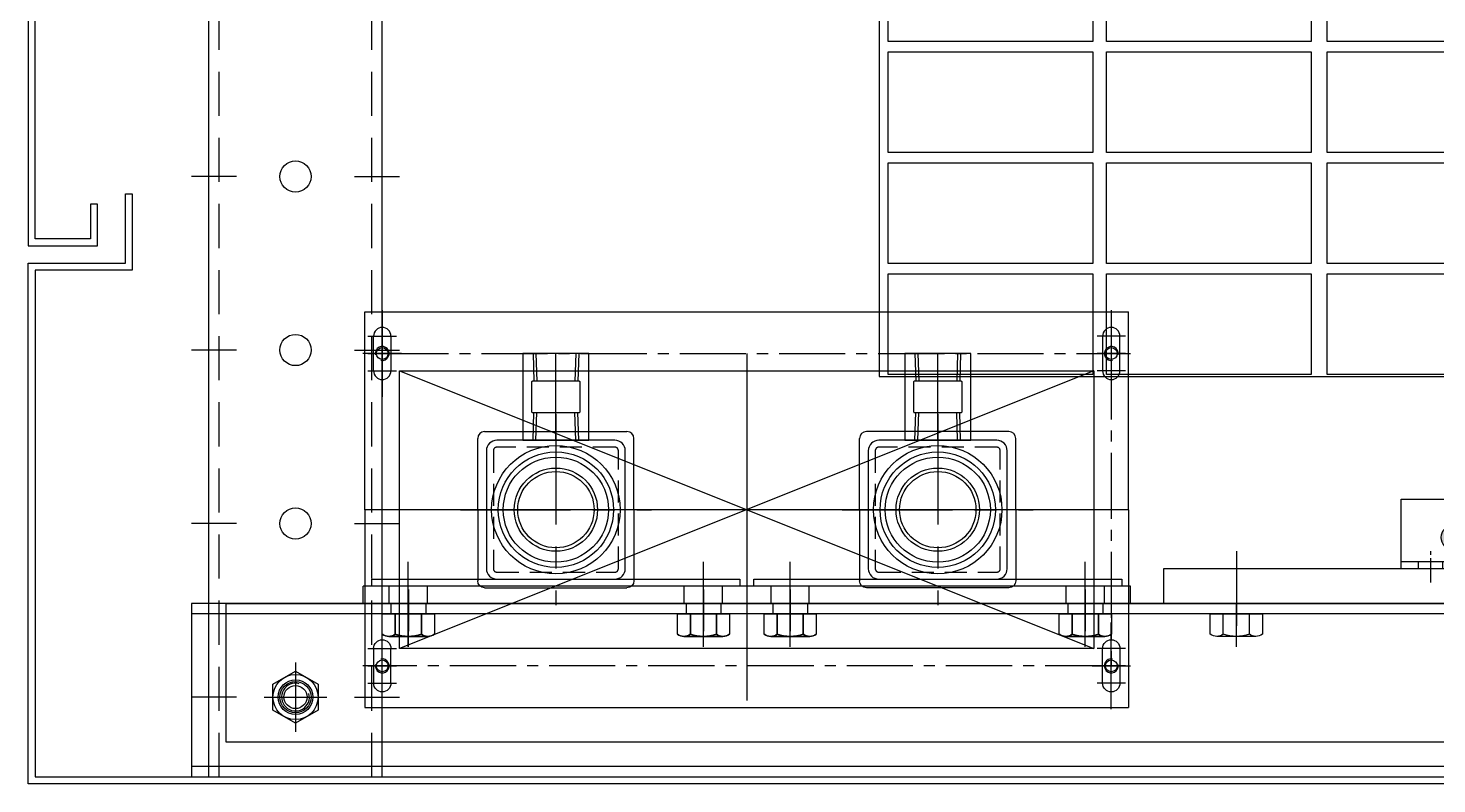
# Model space of a CAD drawing. Header units: millimetres. Extents: x 24815 to 37207, y -9299 to 5469.
# Drawn here: x 34306.1 to 34711.9, y -65.7 to 152 of the extents above; entities that cross this region are included whole.
import ezdxf

# ---------------------------------------------------------------- set-up
doc = ezdxf.new("R2010")
doc.units = ezdxf.units.MM
for name, pattern in [('CENTER', [50.8, 31.75, -6.35, 6.35, -6.35]), ('CENTER1', [10, 7, -1, 1, -1]), ('CENTER2', [28.575, 19.05, -3.175, 3.175, -3.175]), ('CENTERX2', [101.6, 63.5, -12.7, 12.7, -12.7]), ('HIDDEN', [9.525, 6.35, -3.175]), ('HIDDEN2', [4.7625, 3.175, -1.5875]), ('HIDDENX2', [19.05, 12.7, -6.35])]:
    doc.linetypes.add(name, pattern=pattern)
for name, color, linetype in [('3', 3, 'Continuous'), ('______', 7, 'Continuous'), ('BOARD_OUTLINE', 7, 'Continuous'), ('CEN', 1, 'CENTER'), ('CENTER', 1, 'CENTER'), ('HIDDEN', 2, 'HIDDEN'), ('OBS_SSTOP', 4, 'Continuous'), ('THIN', 3, 'Continuous')]:
    doc.layers.add(name, color=color, linetype=linetype)

# ---------------------------------------------------------------- blocks, each defined once
blk = doc.blocks.new('87erfasdfasdfasdfasdfsdaf')
at = {"color": 140}
for p, q in [((-12215.28, 14062.53), (-12215.28, 14958.53)), ((-12165.28, 14062.53), (-12165.28, 14958.53)), ((-12215.28, 14062.53), (-12165.28, 14062.53))]:
    blk.add_line(p, q, dxfattribs=at)
at = {"color": 2, "linetype": 'HIDDENX2'}
for p, q in [((-12212.28, 14062.53), (-12212.28, 14958.53)), ((-12168.28, 14062.53), (-12168.28, 14958.53))]:
    blk.add_line(p, q, dxfattribs=at)
at = {"color": 1}
for p, q in [((-12207.28, 14235.53), (-12220.28, 14235.53)), ((-12173.28, 14235.53), (-12160.28, 14235.53)), ((-12207.28, 14185.53), (-12220.28, 14185.53)), ((-12173.28, 14185.53), (-12160.28, 14185.53)), ((-12207.28, 14135.53), (-12220.28, 14135.53)), ((-12173.28, 14135.53), (-12160.28, 14135.53)), ((-12207.28, 14085.53), (-12220.28, 14085.53)), ((-12173.28, 14085.53), (-12160.28, 14085.53))]:
    blk.add_line(p, q, dxfattribs=at)
blk = doc.blocks.new('756erafsdfadsfadsfasdf')
at = {"color": 1, "linetype": 'CENTERX2'}
for p, q in [((20452.18, 8170.53), (20452.18, 8160.53)), ((20537.18, 8170.53), (20537.18, 8160.53)), ((20562.18, 8170.53), (20562.18, 8160.53)), ((20647.18, 8170.53), (20647.18, 8160.53)), ((20690.68, 8170.53), (20690.68, 8160.53))]:
    blk.add_line(p, q, dxfattribs=at)
at = {"color": 4}
for p, q in [((20879.68, 8164.03), (20389.68, 8164.03)), ((20879.68, 8120.03), (20389.68, 8120.03))]:
    blk.add_line(p, q, dxfattribs=at)
for p, q in [((20448.43, 8158.11), (20448.43, 8164.03)), ((20455.93, 8158.11), (20455.93, 8164.03)), ((20533.43, 8158.11), (20533.43, 8164.03)), ((20540.93, 8158.11), (20540.93, 8164.03)), ((20558.43, 8158.11), (20558.43, 8164.03)), ((20565.93, 8158.11), (20565.93, 8164.03)), ((20643.43, 8158.11), (20643.43, 8164.03)), ((20650.93, 8158.11), (20650.93, 8164.03)), ((20686.93, 8158.11), (20686.93, 8164.03)), ((20694.43, 8158.11), (20694.43, 8164.03)), ((20457.81, 8157.53), (20446.55, 8157.53)), ((20542.81, 8157.53), (20531.55, 8157.53)), ((20567.81, 8157.53), (20556.55, 8157.53)), ((20652.81, 8157.53), (20641.55, 8157.53)), ((20696.31, 8157.53), (20685.05, 8157.53))]:
    blk.add_line(p, q)
blk.add_lwpolyline([(20879.68, 8167.03), (20389.68, 8167.03), (20389.68, 8117.03), (20879.68, 8117.03)], close=True, dxfattribs=at)
for points in [[(20459.68, 8164.03), (20459.68, 8158.11, -0.309401), (20455.93, 8158.11, -0.154701), (20448.43, 8158.11, -0.309401), (20444.67, 8158.11), (20444.67, 8164.03), (20459.68, 8164.03)], [(20544.68, 8164.03), (20544.68, 8158.11, -0.309401), (20540.93, 8158.11, -0.154701), (20533.43, 8158.11, -0.309401), (20529.67, 8158.11), (20529.67, 8164.03), (20544.68, 8164.03)], [(20569.68, 8164.03), (20569.68, 8158.11, -0.309401), (20565.93, 8158.11, -0.154701), (20558.43, 8158.11, -0.309401), (20554.67, 8158.11), (20554.67, 8164.03), (20569.68, 8164.03)], [(20654.68, 8164.03), (20654.68, 8158.11, -0.309401), (20650.93, 8158.11, -0.154701), (20643.43, 8158.11, -0.309401), (20639.67, 8158.11), (20639.67, 8164.03), (20654.68, 8164.03)], [(20698.18, 8164.03), (20698.18, 8158.11, -0.309401), (20694.43, 8158.11, -0.154701), (20686.93, 8158.11, -0.309401), (20683.17, 8158.11), (20683.17, 8164.03), (20698.18, 8164.03)]]:
    blk.add_lwpolyline(points, format="xyb")
at = {"layer": 'CENTER'}
for p, q in [((20452.18, 8154.53), (20452.18, 8167.03)), ((20537.18, 8154.53), (20537.18, 8167.03)), ((20562.18, 8154.53), (20562.18, 8167.03)), ((20647.18, 8154.53), (20647.18, 8167.03)), ((20690.68, 8154.53), (20690.68, 8167.03))]:
    blk.add_line(p, q, dxfattribs=at)
blk = doc.blocks.new('A$C517E5183')
at = {"color": 3}
blk.add_lwpolyline([(-650, 150), (-622, 150), (-622, 170), (-620, 170), (-620, 148), (-648, 148), (-648, 2), (-2, 2), (-2, 48), (-33, 48), (-33, 82.5), (-12, 82.5), (-12, 80.5), (-31, 80.5), (-31, 50), (0, 50), (0, 0), (-650, 0)], close=True, dxfattribs=at)
at = {"color": 140}
for centre in [(-573, 175), (-573, 125), (-573, 75), (-573, 25)]:
    blk.add_circle(centre, 4.5, dxfattribs=at)
at = {"layer": '3'}
blk.add_lwpolyline([(-630, 835), (-630, 847), (-650, 847), (-650, 155), (-630, 155), (-630, 167), (-632, 167), (-632, 157), (-648, 157), (-648, 845), (-632, 845), (-632, 835), (-630, 835)], dxfattribs=at)
blk.add_blockref('87erfasdfasdfasdfasdfsdaf', (11617.28, -14060.53))
at = {"layer": '______'}
blk.add_blockref('756erafsdfadsfadsfasdf', (-20992.68, -8115.03), dxfattribs=at)
blk = doc.blocks.new('A$C5DF4273A')
at = {"ltscale": 10}
for p, q in [((105, 0), (105, -100)), ((205, -5), (5, -85)), ((5, -5), (205, -85)), ((205, -45), (5, -45))]:
    blk.add_line(p, q, dxfattribs=at)
at = {"color": 1, "linetype": 'CENTER2'}
blk.add_lwpolyline([(0, 0), (210, 0), (210, -90), (0, -90)], close=True, dxfattribs=at)
at = {"color": 3}
blk.add_lwpolyline([(5, -5), (205, -5), (205, -85), (5, -85)], close=True, dxfattribs=at)
for centre in [(0, 0), (210, 0), (0, -90), (210, -90)]:
    blk.add_circle(centre, 1.7, dxfattribs=at)
for centre, start, end in [((0, 0), 258.9757, 189.7932), ((210, 0), 350.2068, 281.0243), ((0, -90), 170.2068, 101.0243), ((210, -90), 78.9757, 9.7932)]:
    blk.add_arc(centre, 2, start, end)
at = {"layer": 'CENTER', "ltscale": 3}
for p, q in [((0, 5.55), (0, -5.55)), ((210, 5.55), (210, -5.55)), ((5.55, 0), (-5.55, 0)), ((204.45, 0), (215.55, 0)), ((0, -95.55), (0, -84.45)), ((210, -95.55), (210, -84.45)), ((5.55, -90), (-5.55, -90)), ((204.45, -90), (215.55, -90))]:
    blk.add_line(p, q, dxfattribs=at)
blk = doc.blocks.new('A$C07D345E8')
at = {"layer": '______', "ltscale": 10}
blk.add_blockref('A$C5DF4273A', (101.98, 117), dxfattribs=at)
blk = doc.blocks.new('A$C0AF00223')
at = {"color": 32}
for p, q in [((0, 0), (0, -10)), ((210, 0), (0, 0)), ((210, 0), (210, -10)), ((210, -10), (0, -10))]:
    blk.add_line(p, q, dxfattribs=at)
at = {"layer": 'CEN', "ltscale": 10}
for p, q in [((105, 15), (105, -25)), ((21, 5), (21, -15)), ((189, 5), (189, -15))]:
    blk.add_line(p, q, dxfattribs=at)
blk = doc.blocks.new('rcw345trcw45t')
for p, q in [((53002.75, -14361.01), (52983.75, -14361.01)), ((52983.75, -14361.01), (52983.75, -14386.01)), ((52987.52, -14361.01), (52987.77, -14369.01)), ((52998.97, -14361.01), (52998.72, -14369.01)), ((53002.75, -14386.01), (53002.75, -14361.01)), ((52987.52, -14386.01), (52987.77, -14378.01)), ((52998.97, -14386.01), (52998.72, -14378.01)), ((52983.75, -14386.01), (53002.75, -14386.01))]:
    blk.add_line(p, q)
blk.add_lwpolyline([(52986.25, -14377.76, 0.414214), (52986.5, -14378.01), (53000, -14378.01, 0.414214), (53000.25, -14377.76), (53000.25, -14369.26, 0.414214), (53000, -14369.01), (52986.5, -14369.01, 0.414214), (52986.25, -14369.26)], format="xyb", close=True)
at = {"layer": 'CENTER'}
blk.add_lwpolyline([(52993.25, -14386.01), (52993.25, -14378.01), (52993.25, -14369.01), (52993.25, -14361.01)], dxfattribs=at)
at = {"layer": 'THIN'}
for p, q in [((52986.67, -14361.01), (52986.92, -14369.01)), ((52999.83, -14361.01), (52999.58, -14369.01)), ((52986.67, -14386.01), (52986.92, -14378.01)), ((52999.83, -14386.01), (52999.58, -14378.01))]:
    blk.add_line(p, q, dxfattribs=at)
blk = doc.blocks.new('A$C26335A86')
at = {"color": 1, "linetype": 'CENTER1'}
for p, q in [((-42.5, -7), (-42.5, 5)), ((42.5, -7), (42.5, 5))]:
    blk.add_line(p, q, dxfattribs=at)
for p, q in [((-53, 0), (53, 0)), ((-53, -2), (-53, 0)), ((53, 0), (53, -2)), ((53, -2), (-53, -2))]:
    blk.add_line(p, q)
blk = doc.blocks.new('A$C00944231')
blk.add_lwpolyline([(-25.5, 42), (-59.5, 42, 0.414214), (-62.5, 39), (-62.5, 5, 0.414214), (-59.5, 2), (-25.5, 2, 0.414214), (-22.5, 5), (-22.5, 39, 0.414214)], format="xyb", close=True)
at = {"color": 2, "linetype": 'HIDDEN2', "ltscale": 2}
blk.add_lwpolyline([(-25.5, 40), (-59.5, 40, 0.414214), (-60.5, 39), (-60.5, 5, 0.414214), (-59.5, 4), (-25.5, 4, 0.414214), (-24.5, 5), (-24.5, 39, 0.414214)], format="xyb", close=True, dxfattribs=at)
for radius in [18.5, 16.62, 12, 11]:
    blk.add_circle((-42.5, 22), radius)
at = {"layer": 'CENTER'}
for p, q in [((-42.5, 49.5), (-42.5, -5.5)), ((-70, 22), (-15, 22))]:
    blk.add_line(p, q, dxfattribs=at)
at = {"layer": 'THIN'}
blk.add_circle((-42.5, 22), 15.15, dxfattribs=at)
for name, p in [('rcw345trcw45t', (-53035.75, 14428.01)), ('A$C26335A86', (-42.5, 2))]:
    blk.add_blockref(name, p)
blk = doc.blocks.new('A$C1E5D5FD9')
at = {"color": 1}
for p, q in [((-195, -5, 0), (-195, 10, 0)), ((-110, -5, 0), (-110, 10, 0)), ((-85, -5, 0), (-85, 10, 0)), ((0, -5, 0), (0, 10, 0))]:
    blk.add_line(p, q, dxfattribs=at)
at = {"color": 32}
for p, q in [((13, 5, 0), (-208, 5, 0)), ((-208, 0, 0), (-208, 5, 0)), ((13, 0, 0), (13, 5, 0)), ((13, 0, 0), (-208, 0, 0))]:
    blk.add_line(p, q, dxfattribs=at)
at = {"color": 2, "linetype": 'HIDDEN'}
for p, q in [((-200.5, 0, 0), (-200.5, 5, 0)), ((-189.5, 0, 0), (-189.5, 5, 0)), ((-115.5, 0, 0), (-115.5, 5, 0)), ((-104.5, 0, 0), (-104.5, 5, 0)), ((-90.5, 0, 0), (-90.5, 5, 0)), ((-79.5, 0, 0), (-79.5, 5, 0)), ((-5.5, 0, 0), (-5.5, 5, 0)), ((5.5, 0, 0), (5.5, 5, 0))]:
    blk.add_line(p, q, dxfattribs=at)
blk = doc.blocks.new('A$C20F00147')
for name, p in [('A$C00944231', (-110, 5)), ('A$C00944231', (0, 5)), ('A$C1E5D5FD9', (0, 0, 0))]:
    blk.add_blockref(name, p)
blk = doc.blocks.new('A$C19447B5D')
at = {"color": 4}
for p, q in [((-215, 12, -0.03), (5, 12, -0.03)), ((-215, -45, -0.03), (-215, 12, -0.03)), ((5, -45, -0.03), (5, 12, -0.03)), ((-212.5, -5, -0.03), (-212.5, 5, -0.03)), ((-207.5, 5, -0.03), (-207.5, -5, -0.03)), ((-2.5, 5, -0.03), (-2.5, -5, -0.03)), ((2.5, -5, -0.03), (2.5, 5, -0.03)), ((-180.5, -22.5), (-139.5, -22.5)), ((-29.5, -22.5), (-70.5, -22.5)), ((-182.5, -45), (-182.5, -24.5)), ((-137.5, -45), (-137.5, -24.5)), ((-72.5, -45), (-72.5, -24.5)), ((-27.5, -45), (-27.5, -24.5)), ((-182.5, -45), (-215, -45)), ((-72.5, -45), (-137.5, -45)), ((5, -45), (-27.5, -45))]:
    blk.add_line(p, q, dxfattribs=at)
for centre, radius, start, end in [((-210, 5, -0.03), 2.5, 0, 180), ((0, 5, -0.03), 2.5, 0, 180), ((-210, -5, -0.03), 2.5, 180, 0), ((0, -5, -0.03), 2.5, 180, 0), ((-180.5, -24.5), 2, 90, 180), ((-139.5, -24.5), 2, 0, 90), ((-70.5, -24.5), 2, 90, 180), ((-29.5, -24.5), 2, 0, 90)]:
    blk.add_arc(centre, radius, start, end, dxfattribs=at)
at = {"layer": 'CENTER', "linetype": 'CENTER', "ltscale": 3}
for p, q in [((-210, 12.5, -0.03), (-210, -12.5, -0.03)), ((0, 12.5, -0.03), (0, -12.5, -0.03)), ((-214.1, 5, -0.03), (-205.9, 5, -0.03)), ((4.1, 5, -0.03), (-4.1, 5, -0.03)), ((-214.1, 0, -0.03), (-205.9, 0, -0.03)), ((4.1, 0, -0.03), (-4.1, 0, -0.03)), ((-214.1, -5, -0.03), (-205.9, -5, -0.03)), ((4.1, -5, -0.03), (-4.1, -5, -0.03))]:
    blk.add_line(p, q, dxfattribs=at)
blk = doc.blocks.new('A$C0A587926')
at = {"layer": 'BOARD_OUTLINE'}
for p, q in [((-219.98, -49.59), (-219.98, -242.58)), ((-219.98, -242.58), (33, -242.58))]:
    blk.add_line(p, q, dxfattribs=at)
at = {"layer": 'OBS_SSTOP'}
for p, q in [((-217.43, -146.09), (-217.43, -117.09)), ((-158.43, -117.09), (-158.43, -146.09)), ((-154.54, -146.09), (-154.54, -117.09)), ((-95.54, -117.09), (-95.54, -146.09)), ((-90.94, -146.09), (-90.94, -117.09)), ((-158.43, -146.09), (-217.43, -146.09)), ((-217.43, -178.08), (-217.43, -149.09)), ((-217.43, -149.09), (-158.43, -149.09)), ((-158.43, -149.09), (-158.43, -178.08)), ((-95.54, -146.09), (-154.54, -146.09)), ((-154.54, -149.09), (-95.54, -149.09)), ((-154.54, -178.08), (-154.54, -149.09)), ((-95.54, -149.09), (-95.54, -178.08)), ((-31.94, -146.09), (-90.94, -146.09)), ((-90.94, -178.08), (-90.94, -149.09)), ((-90.94, -149.09), (-31.94, -149.09)), ((-158.43, -178.08), (-217.43, -178.08)), ((-95.54, -178.08), (-154.54, -178.08)), ((-31.94, -178.08), (-90.94, -178.08)), ((-217.43, -210.08), (-217.43, -181.08)), ((-217.43, -181.08), (-158.43, -181.08)), ((-158.43, -181.08), (-158.43, -210.08)), ((-154.54, -181.08), (-95.54, -181.08)), ((-154.54, -210.08), (-154.54, -181.08)), ((-95.54, -181.08), (-95.54, -210.08)), ((-90.94, -210.08), (-90.94, -181.08)), ((-90.94, -181.08), (-31.94, -181.08)), ((-158.43, -210.08), (-217.43, -210.08)), ((-95.54, -210.08), (-154.54, -210.08)), ((-31.94, -210.08), (-90.94, -210.08)), ((-217.43, -242.08), (-217.43, -213.08)), ((-217.43, -213.08), (-158.43, -213.08)), ((-158.43, -213.08), (-158.43, -242.08)), ((-154.54, -213.08), (-95.54, -213.08)), ((-154.54, -242.08), (-154.54, -213.08)), ((-95.54, -213.08), (-95.54, -242.08)), ((-90.94, -242.08), (-90.94, -213.08)), ((-90.94, -213.08), (-31.94, -213.08)), ((-158.43, -242.08), (-217.43, -242.08)), ((-95.54, -242.08), (-154.54, -242.08)), ((-31.94, -242.08), (-90.94, -242.08))]:
    blk.add_line(p, q, dxfattribs=at)
blk = doc.blocks.new('A$C2A0E6E33')
blk.add_blockref('A$C0A587926', (285.1, -46.5))
blk = doc.blocks.new('A$C55C54E2F')
blk.add_blockref('A$C2A0E6E33', (-367, -443.5))
blk = doc.blocks.new('A$C1C666D91')
h = blk.add_hatch(color=251)
h.dxf.hatch_style = 1
h.paths.add_polyline_path([(-81.5, 9, 1), (-88.5, 9, 1)])
h = blk.add_hatch(color=251)
h.dxf.hatch_style = 1
h.paths.add_polyline_path([(-18.5, 9, 1), (-11.5, 9, 1)])
at = {"color": 6}
for p, q in [((-16.71, 113), (-16.71, 153)), ((-16.71, 153), (-13.71, 153)), ((-13.71, 153), (-13.71, 113)), ((-4.71, 113), (-4.71, 133)), ((-4.71, 133), (20.29, 133)), ((-1.71, 130), (-1.71, 113)), ((-1.71, 130), (20.29, 130)), ((20.29, 130), (20.29, 133))]:
    blk.add_line(p, q, dxfattribs=at)
at = {"color": 2, "linetype": 'HIDDENX2'}
for p, q in [((-16.71, 147), (-13.71, 147)), ((-16.71, 139), (-13.71, 139)), ((6.29, 130), (6.29, 133)), ((14.29, 130), (14.29, 133)), ((-95, 0), (-95, 2)), ((-88, 0), (-88, 2)), ((-12, 0), (-12, 2)), ((-5, 0), (-5, 2))]:
    blk.add_line(p, q, dxfattribs=at)
at = {"color": 1, "linetype": 'CENTER1'}
for p, q in [((-20.21, 143), (-10.21, 143)), ((10.29, 126.5), (10.29, 136.5)), ((-91.5, -4), (-91.5, 6)), ((-8.5, -4), (-8.5, 6))]:
    blk.add_line(p, q, dxfattribs=at)
at = {"color": 251}
for p, q in [((-44, 133.5), (-56, 133.5)), ((-44, 114.5), (-56, 114.5)), ((-80, 113), (-80, 23)), ((-61, 109.5), (-61, 26.5)), ((-80, 68), (-61, 68)), ((-44, 21.5), (-56, 21.5))]:
    blk.add_line(p, q, dxfattribs=at)
at = {"color": 1}
for p, q in [((-54, 113), (0, 113)), ((-54, 23), (-54, 113)), ((0, 23), (0, 113)), ((-54, 23), (0, 23))]:
    blk.add_line(p, q, dxfattribs=at)
at = {"color": 4}
blk.add_line((0, 2), (-100, 2), dxfattribs=at)
blk.add_lwpolyline([(-100, 0), (-100, 20), (0, 20), (0, 0)], close=True, dxfattribs=at)
at = {"color": 251}
for centre in [(-85, 9), (-15, 9)]:
    blk.add_circle(centre, 3.5, dxfattribs=at)
for centre, radius, start, end in [((-55.8, 108.97), 24.53, 90.4598, 170.5459), ((-44.2, 108.97), 24.53, 9.4541, 89.5402), ((-56, 109.5), 5, 90, 180), ((-44, 109.5), 5, 44.427, 90), ((-56, 26.5), 5, 180, 270), ((-55.8, 27.03), 24.53, 189.4541, 196.6519), ((-44, 26.5), 5, 270, 315.573), ((-44.2, 27.03), 24.53, 343.3481, 350.5459)]:
    blk.add_arc(centre, radius, start, end, dxfattribs=at)
blk = doc.blocks.new('A$C52983179')
at = {"color": 4}
for p, q in [((-387.07, -17.12), (-387.07, 22.88)), ((-387.07, 22.88), (102.93, 22.88)), ((102.93, 19.88), (-387.07, 19.88)), ((102.93, -17.12), (-387.07, -17.12))]:
    blk.add_line(p, q, dxfattribs=at)
for p, q in [((-342.08, 19.88), (-327.07, 19.88)), ((-342.08, 13.96), (-342.08, 19.88)), ((-338.33, 19.88), (-338.33, 13.96)), ((-330.82, 19.88), (-330.82, 13.96)), ((-327.07, 19.88), (-327.07, 13.96)), ((-257.08, 19.88), (-242.07, 19.88)), ((-257.08, 13.96), (-257.08, 19.88)), ((-253.33, 19.88), (-253.33, 13.96)), ((-245.82, 19.88), (-245.82, 13.96)), ((-242.07, 19.88), (-242.07, 13.96)), ((-232.08, 19.88), (-217.07, 19.88)), ((-232.08, 13.96), (-232.08, 19.88)), ((-228.33, 19.88), (-228.33, 13.96)), ((-220.82, 19.88), (-220.82, 13.96)), ((-217.07, 19.88), (-217.07, 13.96)), ((-147.08, 19.88), (-132.07, 19.88)), ((-147.08, 13.96), (-147.08, 19.88)), ((-143.33, 19.88), (-143.33, 13.96)), ((-135.82, 19.88), (-135.82, 13.96)), ((-132.07, 19.88), (-132.07, 13.96)), ((-340.2, 13.38), (-328.94, 13.38)), ((-255.2, 13.38), (-243.94, 13.38)), ((-230.2, 13.38), (-218.94, 13.38)), ((-145.2, 13.38), (-133.94, 13.38))]:
    blk.add_line(p, q)
blk.add_lwpolyline([(-360.57, -0.37), (-360.57, -7.87), (-367.07, -11.63), (-373.57, -7.87), (-373.57, -0.37), (-367.07, 3.38), (-360.57, -0.37)])
for radius in [6.5, 3.32]:
    blk.add_circle((-367.07, -4.12), radius)
blk.add_circle((-367.07, -4.12), 5, dxfattribs=at)
for centre, radius, start, end in [((-340.2, 16.7), 3.32, 235.6158, 304.3842), ((-334.57, 25.8), 12.42, 252.412, 287.588), ((-328.94, 16.7), 3.32, 235.6158, 304.3842), ((-255.2, 16.7), 3.32, 235.6158, 304.3842), ((-249.57, 25.8), 12.42, 252.412, 287.588), ((-243.94, 16.7), 3.32, 235.6158, 304.3842), ((-230.2, 16.7), 3.32, 235.6158, 304.3842), ((-224.57, 25.8), 12.42, 252.412, 287.588), ((-218.94, 16.7), 3.32, 235.6158, 304.3842), ((-145.2, 16.7), 3.32, 235.6158, 304.3842), ((-139.57, 25.8), 12.42, 252.412, 287.588), ((-133.94, 16.7), 3.32, 235.6158, 304.3842)]:
    blk.add_arc(centre, radius, start, end)
at = {"layer": 'CENTER', "ltscale": 3}
for p, q in [((-334.57, 26.88), (-334.57, 14.88)), ((-249.57, 26.88), (-249.57, 14.88)), ((-224.57, 26.88), (-224.57, 14.88)), ((-139.57, 26.88), (-139.57, 14.88))]:
    blk.add_line(p, q, dxfattribs=at)
at = {"layer": 'CENTER'}
for p, q in [((-334.57, 10.38), (-334.57, 22.88)), ((-249.57, 10.38), (-249.57, 22.88)), ((-224.57, 10.38), (-224.57, 22.88)), ((-139.57, 10.38), (-139.57, 22.88)), ((-367.07, 5.88), (-367.07, -14.13)), ((-376.07, -4.12), (-358.07, -4.12))]:
    blk.add_line(p, q, dxfattribs=at)
at = {"layer": 'HIDDEN', "color": 2, "linetype": 'HIDDENX2'}
for p, q in [((-339.57, 22.88), (-339.57, 19.88)), ((-329.57, 22.88), (-329.57, 19.88)), ((-254.57, 22.88), (-254.57, 19.88)), ((-244.57, 22.88), (-244.57, 19.88)), ((-229.57, 22.88), (-229.57, 19.88)), ((-219.57, 22.88), (-219.57, 19.88)), ((-144.57, 22.88), (-144.57, 19.88)), ((-134.57, 22.88), (-134.57, 19.88))]:
    blk.add_line(p, q, dxfattribs=at)
at = {"layer": 'THIN'}
blk.add_arc((-367.07, -4.12), 4, 75, 15, dxfattribs=at)

msp = doc.modelspace()

# ---------------------------------------------------------------- block references
for name, p in [('A$C517E5183', (34956.123, -65.71)), ('A$C55C54E2F', (34853.123, 784.29)), ('A$C1C666D91', (34801.623, -3.71)), ('A$C19447B5D', (34618.1, 58.29)), ('A$C07D345E8', (34306.123, -58.71)), ('A$C20F00147', (34610.623, -13.71)), ('A$C52983179', (34750.196, -36.59))]:
    msp.add_blockref(name, p)
at = {"xscale": -1, "rotation": 180}
msp.add_blockref('A$C19447B5D', (34618.1, -31.71), dxfattribs=at)
at = {"layer": '______', "ltscale": 10}
msp.add_blockref('A$C0AF00223', (34633.123, -3.71), dxfattribs=at)

doc.saveas('drawing.dxf')
